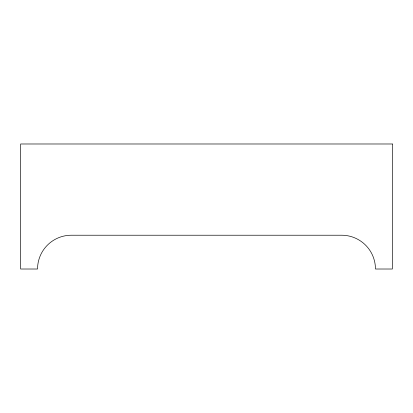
<?xml version="1.0" encoding="UTF-8"?>
<svg xmlns="http://www.w3.org/2000/svg" width="413" height="413" viewBox="0 0 413 413"><rect width="100%" height="100%" fill="white"/><g stroke="black" fill="none" stroke-linecap="round" stroke-linejoin="round"><path stroke-width="0.62" d="M392.35 143.987L20.65 143.987L20.65 269.013L37.547 269.013A33.789 33.789 0 0 1 71.335 235.224L341.665 235.224A33.789 33.789 0 0 1 375.453 269.013L392.35 269.013L392.35 143.987"/></g></svg>
